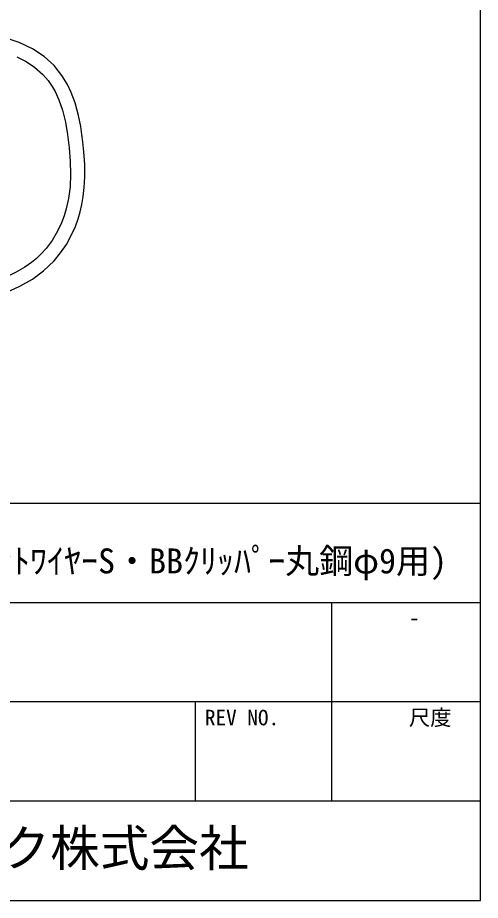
# Model space of a CAD drawing. Units: millimetres on the paper. Extents: x -143 to 139, y -96 to 99.
# Drawn here: x 106.7 to 139.3, y -96.5 to -34.2 of the extents above; entities that cross this region are included whole.
import ezdxf
from ezdxf.enums import TextEntityAlignment as Align

# ---------------------------------------------------------------- set-up
doc = ezdxf.new("R2010")
doc.units = ezdxf.units.MM
doc.layers.add('0-0_文字･図枠･寸法', color=7, linetype='Continuous')
doc.layers.add('0-1_BBカチットワイヤー', color=7, linetype='Continuous')
doc.styles.add('ＭＳ ゴシック', font='')
doc.styles.get('ＭＳ ゴシック').set_extended_font_data('MS Gothic')

msp = doc.modelspace()

# ---------------------------------------------------------------- linework, layer by layer
at = {"layer": '0-0_文字･図枠･寸法'}
for p, q in [((139.313, -96.472), (139.313, -24.222)), ((139.313, -75.472), (60.813, -75.472)), ((128.813, -75.472), (128.813, -89.472)), ((139.313, -82.472), (60.813, -82.472)), ((119.213, -82.472), (119.213, -89.472)), ((139.313, -89.472), (29.313, -89.472)), ((-142.687, -96.472), (139.313, -96.472))]:
    msp.add_line(p, q, dxfattribs=at)
msp.add_lwpolyline([(139.313, -68.472), (29.313, -68.472), (29.313, -96.472)], dxfattribs=at)
at = {"layer": '0-1_BBカチットワイヤー'}
for points in [[(105.874, -53.585), (106.838, -53.153), (107.723, -52.645), (108.519, -52.058), (109.264, -51.346), (109.716, -50.797), (110.125, -50.191), (110.467, -49.571), (110.756, -48.926), (110.948, -48.396), (111.096, -47.892), (111.214, -47.38), (111.312, -46.808), (111.38, -46.187), (111.419, -45.433), (111.411, -44.552), (111.356, -43.667), (111.285, -42.964), (111.219, -42.443), (111.129, -41.866), (110.975, -41.098), (110.734, -40.203), (110.462, -39.468), (110.201, -38.922), (109.802, -38.269), (109.249, -37.582), (108.559, -36.95), (107.741, -36.407), (106.802, -35.958), (105.74, -35.606)], [(106.625, -36.967), (107.293, -37.302), (107.875, -37.685), (108.461, -38.203), (108.833, -38.634), (109.123, -39.052), (109.332, -39.418), (109.593, -39.986), (109.843, -40.714), (110.053, -41.56), (110.211, -42.448), (110.324, -43.373), (110.399, -44.321), (110.422, -45.241), (110.383, -46.123), (110.276, -46.962), (110.115, -47.692), (109.967, -48.178), (109.783, -48.662), (109.506, -49.254), (109.117, -49.912), (108.694, -50.478)], [(108.694, -50.478), (108.342, -50.865), (108.005, -51.183), (107.666, -51.461), (107.187, -51.801), (106.529, -52.188), (105.673, -52.589), (104.608, -52.966), (103.331, -53.279), (101.855, -53.484), (100.624, -53.533), (99.301, -53.463), (98.4, -53.34), (97.503, -53.142), (96.966, -52.962)]]:
    msp.add_lwpolyline(points, dxfattribs=at)

# ---------------------------------------------------------------- texts
at = {"layer": '0-0_文字･図枠･寸法', "style": 'ＭＳ ゴシック'}
for s, height, p in [('天井落下防止金具取付イメージ図(BBｶﾁｯﾄﾜｲﾔｰS・BBｸﾘｯﾊﾟｰ丸鋼φ9用)', 1.76, (63.15, -73.935)), ('-', 1.1, (134.292, -77.405)), ('REV NO.', 1.1, (119.888, -84.456)), ('尺度', 1.1, (134.281, -84.456)), ('日栄インテック株式会社', 2.566, (84.476, -94.836))]:
    msp.add_text(s, height=height, dxfattribs=at).set_placement(p, align=Align.BOTTOM_LEFT)

doc.saveas('drawing.dxf')
